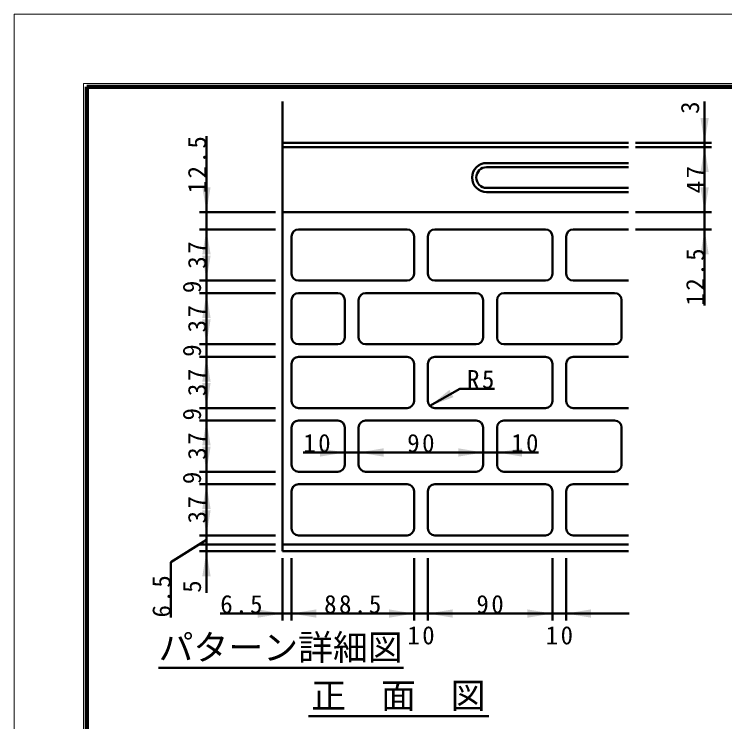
# Model space of a CAD drawing. Units: millimetres, scale not verified, with parts at other scales. Extents: x -2102 to 2102, y -1485 to 1485.
# Drawn here: x -2102 to -1075, y 463 to 1485 of the extents above; entities that cross this region are included whole.
import ezdxf
from ezdxf.enums import TextEntityAlignment as Align

# ---------------------------------------------------------------- set-up
doc = ezdxf.new("R2010")
doc.units = ezdxf.units.MM
doc.header["$LTSCALE"] = 5
doc.layers.add('0-0_V-nasSTD', color=7, linetype='Continuous', lineweight=35)
doc.layers.add('0-1_0', color=7, linetype='Continuous', lineweight=50)
doc.styles.add('ＭＳ ゴシック', font='')
doc.styles.get('ＭＳ ゴシック').set_extended_font_data('MS Gothic')

msp = doc.modelspace()

# ---------------------------------------------------------------- linework, layer by layer
at = {"layer": '0-0_V-nasSTD', "lineweight": 100}
msp.add_line((-1997.5, 1380), (-1997.5, -1380), dxfattribs=at)
at = {"layer": '0-0_V-nasSTD', "lineweight": 50}
for p, q in [((-1714.642, 709), (-1714.642, 1359)), ((-1214.642, 1299), (-1714.642, 1299))]:
    msp.add_line(p, q, dxfattribs=at)
at = {"layer": '0-0_V-nasSTD', "lineweight": 18}
for points in [[(-2102.5, -1485), (-2102.5, 1485), (2102.5, 1485), (2102.5, -1485)], [(-2002.5, -1385), (-2002.5, 1385), (2002.5, 1385), (2002.5, -1385)]]:
    msp.add_lwpolyline(points, close=True, dxfattribs=at)
at = {"layer": '0-0_V-nasSTD', "lineweight": 100}
msp.add_lwpolyline([(1997.5, -1380), (1997.5, 1380), (-1997.5, 1380)], dxfattribs=at)
at = {"layer": '0-0_V-nasSTD'}
for points in [[(-1110.642, 1335), (-1104.642, 1299), (-1098.642, 1335)], [(-1110.642, 1257), (-1104.642, 1293), (-1098.642, 1257)], [(-1830.642, 1235), (-1824.642, 1199), (-1818.642, 1235)], [(-1110.642, 1235), (-1104.642, 1199), (-1098.642, 1235)], [(-1830.642, 1138), (-1824.642, 1174), (-1818.642, 1138)], [(-1110.642, 1138), (-1104.642, 1174), (-1098.642, 1138)], [(-1830.642, 1136), (-1824.642, 1100), (-1818.642, 1136)], [(-1830.642, 1046), (-1824.642, 1082), (-1818.642, 1046)], [(-1830.642, 1044), (-1824.642, 1008), (-1818.642, 1044)], [(-1830.642, 954), (-1824.642, 990), (-1818.642, 954)], [(-1830.642, 952), (-1824.642, 916), (-1818.642, 952)], [(-1501.713, 918.929), (-1473.536, 942.125), (-1467.536, 931.733)], [(-1830.642, 862), (-1824.642, 898), (-1818.642, 862)], [(-1830.642, 860), (-1824.642, 824), (-1818.642, 860)], [(-1660.642, 845.742), (-1660.642, 857.742), (-1624.642, 851.742)], [(-1604.642, 851.742), (-1568.642, 845.742), (-1568.642, 857.742)], [(-1460.642, 845.742), (-1460.642, 857.742), (-1424.642, 851.742)], [(-1404.642, 851.742), (-1368.642, 845.742), (-1368.642, 857.742)], [(-1830.642, 770), (-1824.642, 806), (-1818.642, 770)], [(-1830.642, 768), (-1824.642, 732), (-1818.642, 768)], [(-1830.642, 673), (-1824.642, 709), (-1818.642, 673)], [(-1750.642, 613), (-1750.642, 625), (-1714.642, 619)], [(-1701.642, 619), (-1665.642, 613), (-1665.642, 625)], [(-1560.642, 613), (-1560.642, 625), (-1524.642, 619)], [(-1504.642, 619), (-1468.642, 613), (-1468.642, 625)], [(-1360.642, 613), (-1360.642, 625), (-1324.642, 619)], [(-1304.642, 619), (-1268.642, 613), (-1268.642, 625)]]:
    msp.add_solid(points, dxfattribs=at)
at = {"layer": '0-1_0'}
for p, q in [((-1104.642, 1359), (-1104.642, 1299)), ((-1824.642, 1309), (-1824.642, 1199)), ((-1204.642, 1299), (-1094.642, 1299)), ((-1104.642, 1293), (-1104.642, 1299)), ((-1214.642, 1293), (-1714.642, 1293)), ((-1204.642, 1293), (-1094.642, 1293)), ((-1104.642, 1199), (-1104.642, 1293)), ((-1419.642, 1270), (-1214.642, 1270)), ((-1419.642, 1264), (-1214.642, 1264)), ((-1419.642, 1234), (-1214.642, 1234)), ((-1419.642, 1228), (-1214.642, 1228)), ((-1724.642, 1199), (-1834.642, 1199)), ((-1824.642, 1174), (-1824.642, 1199)), ((-1714.642, 1199), (-1214.642, 1199)), ((-1204.642, 1199), (-1094.642, 1199)), ((-1104.642, 1174), (-1104.642, 1199)), ((-1724.642, 1174), (-1834.642, 1174)), ((-1824.642, 1100), (-1824.642, 1174)), ((-1691.642, 1174), (-1534.642, 1174)), ((-1494.642, 1174), (-1334.642, 1174)), ((-1294.642, 1174), (-1214.642, 1174)), ((-1204.642, 1174), (-1094.642, 1174)), ((-1104.642, 1064), (-1104.642, 1174)), ((-1701.642, 1110), (-1701.642, 1164)), ((-1524.642, 1164), (-1524.642, 1110)), ((-1504.642, 1110), (-1504.642, 1164)), ((-1324.642, 1164), (-1324.642, 1110)), ((-1304.642, 1110), (-1304.642, 1164)), ((-1724.642, 1100), (-1834.642, 1100)), ((-1824.642, 1082), (-1824.642, 1100)), ((-1534.642, 1100), (-1691.642, 1100)), ((-1334.642, 1100), (-1494.642, 1100)), ((-1214.642, 1100), (-1294.642, 1100)), ((-1724.642, 1082), (-1834.642, 1082)), ((-1824.642, 1008), (-1824.642, 1082)), ((-1634.642, 1082), (-1691.642, 1082)), ((-1434.642, 1082), (-1594.642, 1082)), ((-1234.642, 1082), (-1394.642, 1082)), ((-1701.642, 1072), (-1701.642, 1018)), ((-1624.642, 1018), (-1624.642, 1072)), ((-1604.642, 1072), (-1604.642, 1018)), ((-1424.642, 1018), (-1424.642, 1072)), ((-1404.642, 1072), (-1404.642, 1018)), ((-1224.642, 1018), (-1224.642, 1072)), ((-1724.642, 1008), (-1834.642, 1008)), ((-1724.642, 1008), (-1834.642, 1008)), ((-1824.642, 990), (-1824.642, 1008)), ((-1691.642, 1008), (-1634.642, 1008)), ((-1594.642, 1008), (-1434.642, 1008)), ((-1394.642, 1008), (-1234.642, 1008)), ((-1724.642, 990), (-1834.642, 990)), ((-1824.642, 916), (-1824.642, 990)), ((-1534.642, 990), (-1691.642, 990)), ((-1334.642, 990), (-1494.642, 990)), ((-1214.642, 990), (-1294.642, 990)), ((-1701.642, 980), (-1701.642, 926)), ((-1524.642, 926), (-1524.642, 980)), ((-1504.642, 980), (-1504.642, 926)), ((-1324.642, 926), (-1324.642, 980)), ((-1304.642, 980), (-1304.642, 926)), ((-1458.412, 943.929), (-1501.713, 918.929)), ((-1408.412, 943.929), (-1458.412, 943.929)), ((-1724.642, 916), (-1834.642, 916)), ((-1724.642, 916), (-1834.642, 916)), ((-1824.642, 898), (-1824.642, 916)), ((-1691.642, 916), (-1534.642, 916)), ((-1494.642, 916), (-1334.642, 916)), ((-1294.642, 916), (-1214.642, 916)), ((-1724.642, 898), (-1834.642, 898)), ((-1824.642, 824), (-1824.642, 898)), ((-1634.642, 898), (-1691.642, 898)), ((-1434.642, 898), (-1594.642, 898)), ((-1234.642, 898), (-1394.642, 898)), ((-1701.642, 888), (-1701.642, 834)), ((-1624.642, 834), (-1624.642, 888)), ((-1604.642, 888), (-1604.642, 834)), ((-1424.642, 834), (-1424.642, 888)), ((-1404.642, 888), (-1404.642, 834)), ((-1224.642, 834), (-1224.642, 888)), ((-1684.642, 851.742), (-1624.642, 851.742)), ((-1624.642, 851.742), (-1604.642, 851.742)), ((-1604.642, 851.742), (-1424.642, 851.742)), ((-1424.642, 851.742), (-1404.642, 851.742)), ((-1344.642, 851.742), (-1404.642, 851.742)), ((-1724.642, 824), (-1834.642, 824)), ((-1724.642, 824), (-1834.642, 824)), ((-1824.642, 806), (-1824.642, 824)), ((-1691.642, 824), (-1634.642, 824)), ((-1594.642, 824), (-1434.642, 824)), ((-1394.642, 824), (-1234.642, 824)), ((-1724.642, 806), (-1834.642, 806)), ((-1534.642, 806), (-1691.642, 806)), ((-1334.642, 806), (-1494.642, 806)), ((-1214.642, 806), (-1294.642, 806)), ((-1701.642, 796), (-1701.642, 742)), ((-1524.642, 742), (-1524.642, 796)), ((-1504.642, 796), (-1504.642, 742)), ((-1324.642, 742), (-1324.642, 796)), ((-1304.642, 796), (-1304.642, 742)), ((-1724.642, 732), (-1834.642, 732)), ((-1691.642, 732), (-1534.642, 732)), ((-1494.642, 732), (-1334.642, 732)), ((-1294.642, 732), (-1214.642, 732)), ((-1876.178, 693.284), (-1824.642, 725.5)), ((-1724.642, 719), (-1834.642, 719)), ((-1824.642, 709), (-1824.642, 719)), ((-1714.642, 719), (-1214.642, 719)), ((-1724.642, 709), (-1834.642, 709)), ((-1824.642, 649), (-1824.642, 709)), ((-1714.642, 709), (-1214.642, 709)), ((-1714.642, 699), (-1714.642, 609)), ((-1701.642, 699), (-1701.642, 609)), ((-1524.642, 699), (-1524.642, 609)), ((-1504.642, 699), (-1504.642, 609)), ((-1324.642, 699), (-1324.642, 609)), ((-1304.642, 699), (-1304.642, 609)), ((-1876.178, 613.284), (-1876.178, 693.284)), ((-1804.642, 619), (-1714.642, 619)), ((-1714.642, 619), (-1701.642, 619)), ((-1701.642, 619), (-1524.642, 619)), ((-1524.642, 619), (-1504.642, 619)), ((-1504.642, 619), (-1324.642, 619)), ((-1324.642, 619), (-1304.642, 619)), ((-1304.642, 619), (-1213.642, 619)), ((-1893.821, 540.611), (-1539.811, 540.611)), ((-1677.166, 470.895), (-1416.36, 470.895))]:
    msp.add_line(p, q, dxfattribs=at)
msp.add_lwpolyline([(-1824.642, 719), (-1824.642, 732), (-1824.642, 806)], dxfattribs=at)
for centre, radius, start, end in [((-1419.642, 1249), 21, 90, 270), ((-1419.642, 1249), 15, 90, 270), ((-1691.642, 1164), 10, 90, 180), ((-1534.642, 1164), 10, 0, 90), ((-1494.642, 1164), 10, 90, 180), ((-1334.642, 1164), 10, 0, 90), ((-1294.642, 1164), 10, 90, 180), ((-1691.642, 1110), 10, 180, 270), ((-1534.642, 1110), 10, 270, 0), ((-1494.642, 1110), 10, 180, 270), ((-1334.642, 1110), 10, 270, 0), ((-1294.642, 1110), 10, 180, 270), ((-1691.642, 1072), 10, 90, 180), ((-1634.642, 1072), 10, 0, 90), ((-1594.642, 1072), 10, 90, 180), ((-1434.642, 1072), 10, 0, 90), ((-1394.642, 1072), 10, 90, 180), ((-1234.642, 1072), 10, 0, 90), ((-1691.642, 1018), 10, 180, 270), ((-1634.642, 1018), 10, 270, 0), ((-1594.642, 1018), 10, 180, 270), ((-1434.642, 1018), 10, 270, 0), ((-1394.642, 1018), 10, 180, 270), ((-1234.642, 1018), 10, 270, 0), ((-1691.642, 980), 10, 90, 180), ((-1534.642, 980), 10, 0, 90), ((-1494.642, 980), 10, 90, 180), ((-1334.642, 980), 10, 0, 90), ((-1294.642, 980), 10, 90, 180), ((-1691.642, 926), 10, 180, 270), ((-1534.642, 926), 10, 270, 0), ((-1494.642, 926), 10, 180, 270), ((-1334.642, 926), 10, 270, 0), ((-1294.642, 926), 10, 180, 270), ((-1691.642, 888), 10, 90, 180), ((-1634.642, 888), 10, 0, 90), ((-1594.642, 888), 10, 90, 180), ((-1434.642, 888), 10, 0, 90), ((-1394.642, 888), 10, 90, 180), ((-1234.642, 888), 10, 0, 90), ((-1691.642, 834), 10, 180, 270), ((-1634.642, 834), 10, 270, 0), ((-1594.642, 834), 10, 180, 270), ((-1434.642, 834), 10, 270, 0), ((-1394.642, 834), 10, 180, 270), ((-1234.642, 834), 10, 270, 0), ((-1691.642, 796), 10, 90, 180), ((-1534.642, 796), 10, 0, 90), ((-1494.642, 796), 10, 90, 180), ((-1334.642, 796), 10, 0, 90), ((-1294.642, 796), 10, 90, 180), ((-1691.642, 742), 10, 180, 270), ((-1534.642, 742), 10, 270, 0), ((-1494.642, 742), 10, 180, 270), ((-1334.642, 742), 10, 270, 0), ((-1294.642, 742), 10, 180, 270)]:
    msp.add_arc(centre, radius, start, end, dxfattribs=at)

# ---------------------------------------------------------------- texts
at = {"layer": '0-0_V-nasSTD', "style": 'ＭＳ ゴシック'}
for s, p in [('3', (-1104.642, 1341)), ('9', (-1824.642, 1082)), ('9', (-1824.642, 990)), ('9', (-1824.642, 898)), ('9', (-1824.642, 806)), ('5', (-1824.642, 649))]:
    msp.add_text(s, height=26.39, rotation=90, dxfattribs=at).set_placement(p, align=Align.BOTTOM_LEFT)
for s, p in [('パターン詳細図', (-1893.821, 540.611)), ('正\u3000面\u3000図', (-1673.166, 470.895))]:
    msp.add_text(s, height=36.95, dxfattribs=at).set_placement(p, align=Align.BOTTOM_LEFT)
at = {"layer": '0-0_V-nasSTD', "char_height": 26.39, "attachment_point": 7, "rotation": 90, "style": 'ＭＳ ゴシック'}
for s, insert in [('\\T1.2;12.5', (-1824.642, 1226.2)), ('\\T1.2;47', (-1104.642, 1226.2)), ('\\T1.2;37', (-1824.642, 1117.2)), ('\\T1.2;12.5', (-1104.642, 1064)), ('\\T1.2;37', (-1824.642, 1025.2)), ('\\T1.2;37', (-1824.642, 933.2)), ('\\T1.2;37', (-1824.642, 841.2)), ('\\T1.2;37', (-1824.642, 749.2)), ('\\T1.2;6.5', (-1876.178, 613.284))]:
    msp.add_mtext(s, dxfattribs=dict(at, insert=insert))
at = {"layer": '0-0_V-nasSTD', "char_height": 26.39, "attachment_point": 7, "style": 'ＭＳ ゴシック'}
for s, insert in [('\\T1.2;R5', (-1448.012, 943.929)), ('\\T1.2;10', (-1684.642, 851.742)), ('\\T1.2;90', (-1534.442, 851.742)), ('\\T1.2;10', (-1384.242, 851.742)), ('\\T1.2;6.5', (-1804.642, 619)), ('\\T1.2;88.5', (-1654.542, 619)), ('\\T1.2;90', (-1434.442, 619)), ('\\T1.2;10', (-1534.297, 574)), ('\\T1.2;10', (-1334.297, 574))]:
    msp.add_mtext(s, dxfattribs=dict(at, insert=insert))

doc.saveas('drawing.dxf')
